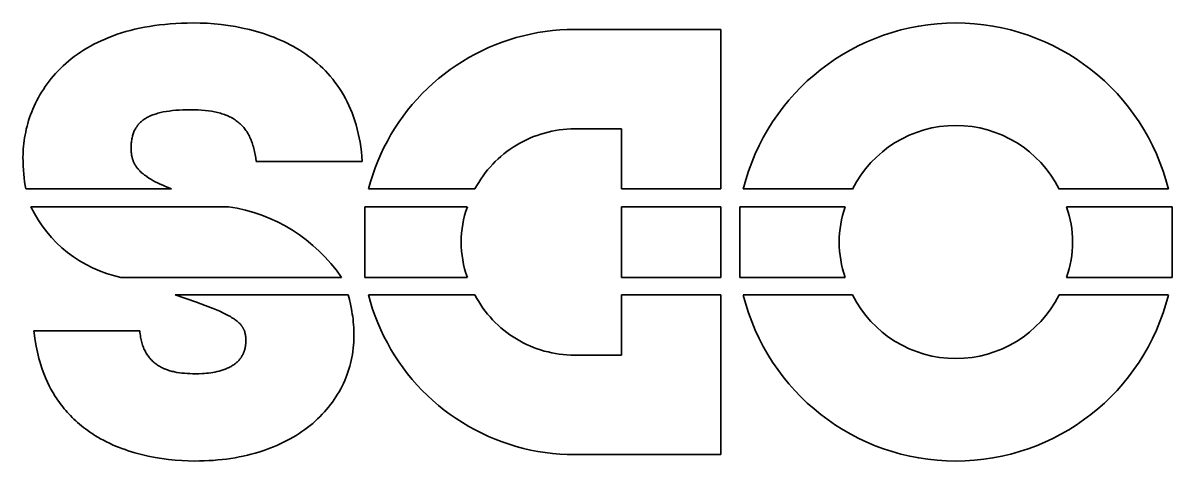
# Model space of a CAD drawing. Extents: x -1322 to 4351, y -2014 to 1793.
# Drawn here: x 715.69 to 729.15, y -611.32 to -606.19 of the extents above; entities that cross this region are included whole.
import ezdxf

# ---------------------------------------------------------------- set-up
doc = ezdxf.new("R2010")
doc.units = 0
doc.header["$MEASUREMENT"] = 0
doc.layers.add('01 Basic thick', color=7, linetype='CONTINUOUS', lineweight=35)

msp = doc.modelspace()

# ---------------------------------------------------------------- linework, layer by layer
at = {"layer": '01 Basic thick'}
for p, q in [((717.117, -606.237), (717.06, -606.248)), ((717.174, -606.227), (717.117, -606.237)), ((717.234, -606.218), (717.174, -606.227)), ((717.294, -606.21), (717.234, -606.218)), ((717.356, -606.203), (717.294, -606.21)), ((717.419, -606.197), (717.356, -606.203)), ((717.484, -606.193), (717.419, -606.197)), ((717.55, -606.189), (717.484, -606.193)), ((717.617, -606.188), (717.55, -606.189)), ((717.686, -606.187), (717.617, -606.188)), ((717.767, -606.188), (717.686, -606.187)), ((717.849, -606.191), (717.767, -606.188)), ((717.932, -606.197), (717.849, -606.191)), ((718.015, -606.205), (717.932, -606.197)), ((718.098, -606.216), (718.015, -606.205)), ((718.182, -606.23), (718.098, -606.216)), ((718.265, -606.246), (718.182, -606.23)), ((718.348, -606.265), (718.265, -606.246)), ((716.655, -606.375), (716.61, -606.395)), ((716.701, -606.356), (716.655, -606.375)), ((716.749, -606.337), (716.701, -606.356)), ((716.798, -606.32), (716.749, -606.337)), ((716.847, -606.304), (716.798, -606.32)), ((716.899, -606.288), (716.847, -606.304)), ((716.951, -606.274), (716.899, -606.288)), ((717.005, -606.261), (716.951, -606.274)), ((717.06, -606.248), (717.005, -606.261)), ((718.389, -606.276), (718.348, -606.265)), ((718.43, -606.287), (718.389, -606.276)), ((718.471, -606.299), (718.43, -606.287)), ((718.511, -606.312), (718.471, -606.299)), ((718.552, -606.326), (718.511, -606.312)), ((718.592, -606.34), (718.552, -606.326)), ((718.631, -606.355), (718.592, -606.34)), ((718.671, -606.371), (718.631, -606.355)), ((718.71, -606.388), (718.671, -606.371)), ((721.468, -606.358), (721.386, -606.383)), ((721.552, -606.336), (721.468, -606.358)), ((721.636, -606.317), (721.552, -606.336)), ((721.721, -606.3), (721.636, -606.317)), ((721.806, -606.287), (721.721, -606.3)), ((721.892, -606.276), (721.806, -606.287)), ((721.978, -606.269), (721.892, -606.276)), ((722.064, -606.264), (721.978, -606.269)), ((722.151, -606.263), (722.064, -606.264)), ((723.865, -606.263), (722.151, -606.263)), ((723.865, -608.132), (723.865, -606.263)), ((716.404, -606.506), (716.366, -606.531)), ((716.443, -606.482), (716.404, -606.506)), ((716.483, -606.459), (716.443, -606.482)), ((716.524, -606.437), (716.483, -606.459)), ((716.567, -606.415), (716.524, -606.437)), ((716.61, -606.395), (716.567, -606.415)), ((718.748, -606.406), (718.71, -606.388)), ((718.787, -606.425), (718.748, -606.406)), ((718.824, -606.444), (718.787, -606.425)), ((718.862, -606.464), (718.824, -606.444)), ((718.899, -606.485), (718.862, -606.464)), ((718.935, -606.507), (718.899, -606.485)), ((718.971, -606.53), (718.935, -606.507)), ((721.065, -606.512), (720.988, -606.551)), ((721.144, -606.476), (721.065, -606.512)), ((721.223, -606.442), (721.144, -606.476)), ((721.304, -606.411), (721.223, -606.442)), ((721.386, -606.383), (721.304, -606.411)), ((716.227, -606.635), (716.195, -606.663)), ((716.26, -606.608), (716.227, -606.635)), ((716.294, -606.581), (716.26, -606.608)), ((716.329, -606.556), (716.294, -606.581)), ((716.366, -606.531), (716.329, -606.556)), ((719.006, -606.554), (718.971, -606.53)), ((719.04, -606.579), (719.006, -606.554)), ((719.074, -606.605), (719.04, -606.579)), ((719.108, -606.632), (719.074, -606.605)), ((719.14, -606.659), (719.108, -606.632)), ((720.838, -606.637), (720.766, -606.684)), ((720.912, -606.593), (720.838, -606.637)), ((720.988, -606.551), (720.912, -606.593)), ((716.077, -606.778), (716.051, -606.808)), ((716.105, -606.749), (716.077, -606.778)), ((716.134, -606.719), (716.105, -606.749)), ((716.164, -606.691), (716.134, -606.719)), ((716.195, -606.663), (716.164, -606.691)), ((719.172, -606.688), (719.14, -606.659)), ((719.203, -606.717), (719.172, -606.688)), ((719.234, -606.748), (719.203, -606.717)), ((719.263, -606.78), (719.234, -606.748)), ((719.292, -606.812), (719.263, -606.78)), ((720.695, -606.733), (720.625, -606.785)), ((720.766, -606.684), (720.695, -606.733)), ((715.977, -606.901), (715.955, -606.933)), ((716.001, -606.87), (715.977, -606.901)), ((716.025, -606.839), (716.001, -606.87)), ((716.051, -606.808), (716.025, -606.839)), ((719.32, -606.846), (719.292, -606.812)), ((719.347, -606.88), (719.32, -606.846)), ((719.373, -606.916), (719.347, -606.88)), ((719.399, -606.953), (719.373, -606.916)), ((720.493, -606.896), (720.429, -606.954)), ((720.558, -606.839), (720.493, -606.896)), ((720.625, -606.785), (720.558, -606.839)), ((715.893, -607.029), (715.875, -607.062)), ((715.913, -606.997), (715.893, -607.029)), ((715.933, -606.965), (715.913, -606.997)), ((715.955, -606.933), (715.933, -606.965)), ((719.423, -606.991), (719.399, -606.953)), ((719.446, -607.03), (719.423, -606.991)), ((719.469, -607.07), (719.446, -607.03)), ((720.368, -607.015), (720.309, -607.078)), ((720.429, -606.954), (720.368, -607.015)), ((715.825, -607.162), (715.811, -607.195)), ((715.841, -607.128), (715.825, -607.162)), ((715.858, -607.095), (715.841, -607.128)), ((715.875, -607.062), (715.858, -607.095)), ((719.49, -607.111), (719.469, -607.07)), ((719.51, -607.153), (719.49, -607.111)), ((719.529, -607.196), (719.51, -607.153)), ((720.252, -607.143), (720.197, -607.21)), ((720.309, -607.078), (720.252, -607.143)), ((715.772, -607.296), (715.761, -607.33)), ((715.784, -607.262), (715.772, -607.296)), ((715.797, -607.229), (715.784, -607.262)), ((715.811, -607.195), (715.797, -607.229)), ((717.099, -607.326), (717.109, -607.319)), ((717.109, -607.319), (717.12, -607.312)), ((717.12, -607.312), (717.13, -607.305)), ((717.13, -607.305), (717.141, -607.299)), ((717.141, -607.299), (717.152, -607.292)), ((717.152, -607.292), (717.164, -607.286)), ((717.164, -607.286), (717.176, -607.28)), ((717.176, -607.28), (717.189, -607.275)), ((717.189, -607.275), (717.202, -607.269)), ((717.202, -607.269), (717.215, -607.264)), ((717.215, -607.264), (717.229, -607.259)), ((717.229, -607.259), (717.243, -607.254)), ((717.243, -607.254), (717.257, -607.25)), ((717.257, -607.25), (717.272, -607.245)), ((717.272, -607.245), (717.287, -607.241)), ((717.287, -607.241), (717.303, -607.237)), ((717.303, -607.237), (717.319, -607.234)), ((717.319, -607.234), (717.335, -607.23)), ((717.335, -607.23), (717.369, -607.224)), ((717.369, -607.224), (717.405, -607.219)), ((717.405, -607.219), (717.443, -607.214)), ((717.443, -607.214), (717.482, -607.21)), ((717.482, -607.21), (717.523, -607.207)), ((717.523, -607.207), (717.565, -607.205)), ((717.565, -607.205), (717.61, -607.204)), ((717.61, -607.204), (717.656, -607.204)), ((717.656, -607.204), (717.7, -607.204)), ((717.7, -607.204), (717.744, -607.206)), ((717.744, -607.206), (717.785, -607.208)), ((717.785, -607.208), (717.826, -607.212)), ((717.826, -607.212), (717.865, -607.216)), ((717.865, -607.216), (717.902, -607.222)), ((717.902, -607.222), (717.921, -607.225)), ((717.921, -607.225), (717.938, -607.228)), ((717.938, -607.228), (717.956, -607.232)), ((717.956, -607.232), (717.973, -607.236)), ((717.973, -607.236), (717.99, -607.24)), ((717.99, -607.24), (718.007, -607.245)), ((718.007, -607.245), (718.023, -607.25)), ((718.023, -607.25), (718.039, -607.255)), ((718.039, -607.255), (718.054, -607.261)), ((718.054, -607.261), (718.069, -607.266)), ((718.069, -607.266), (718.084, -607.272)), ((718.084, -607.272), (718.099, -607.279)), ((718.099, -607.279), (718.113, -607.285)), ((718.113, -607.285), (718.127, -607.292)), ((718.127, -607.292), (718.14, -607.3)), ((718.14, -607.3), (718.154, -607.307)), ((718.154, -607.307), (718.167, -607.315)), ((718.167, -607.315), (718.179, -607.323)), ((719.547, -607.241), (719.529, -607.196)), ((719.564, -607.287), (719.547, -607.241)), ((719.58, -607.333), (719.564, -607.287)), ((720.145, -607.279), (720.095, -607.349)), ((720.197, -607.21), (720.145, -607.279)), ((715.733, -607.431), (715.726, -607.465)), ((715.742, -607.398), (715.733, -607.431)), ((715.751, -607.364), (715.742, -607.398)), ((715.761, -607.33), (715.751, -607.364)), ((716.993, -607.462), (716.998, -607.452)), ((716.998, -607.452), (717.003, -607.441)), ((717.003, -607.441), (717.008, -607.431)), ((717.008, -607.431), (717.011, -607.426)), ((717.011, -607.426), (717.014, -607.421)), ((717.014, -607.421), (717.017, -607.416)), ((717.017, -607.416), (717.02, -607.411)), ((717.02, -607.411), (717.023, -607.406)), ((717.023, -607.406), (717.027, -607.402)), ((717.027, -607.402), (717.03, -607.397)), ((717.03, -607.397), (717.033, -607.392)), ((717.033, -607.392), (717.037, -607.388)), ((717.037, -607.388), (717.04, -607.383)), ((717.04, -607.383), (717.044, -607.379)), ((717.044, -607.379), (717.048, -607.374)), ((717.048, -607.374), (717.052, -607.37)), ((717.052, -607.37), (717.055, -607.366)), ((717.055, -607.366), (717.059, -607.361)), ((717.059, -607.361), (717.064, -607.357)), ((717.064, -607.357), (717.068, -607.353)), ((717.068, -607.353), (717.072, -607.349)), ((717.072, -607.349), (717.081, -607.341)), ((717.081, -607.341), (717.09, -607.334)), ((717.09, -607.334), (717.099, -607.326)), ((718.179, -607.323), (718.191, -607.332)), ((718.191, -607.332), (718.203, -607.341)), ((718.203, -607.341), (718.215, -607.35)), ((718.215, -607.35), (718.226, -607.36)), ((718.226, -607.36), (718.237, -607.369)), ((718.237, -607.369), (718.248, -607.38)), ((718.248, -607.38), (718.258, -607.39)), ((718.258, -607.39), (718.268, -607.401)), ((718.268, -607.401), (718.278, -607.412)), ((718.278, -607.412), (718.287, -607.424)), ((718.287, -607.424), (718.296, -607.435)), ((718.296, -607.435), (718.305, -607.448)), ((718.305, -607.448), (718.314, -607.46)), ((719.595, -607.381), (719.58, -607.333)), ((719.608, -607.431), (719.595, -607.381)), ((719.62, -607.481), (719.608, -607.431)), ((720.047, -607.421), (720.002, -607.495)), ((720.095, -607.349), (720.047, -607.421)), ((721.841, -607.466), (721.884, -607.456)), ((721.884, -607.456), (721.928, -607.447)), ((721.928, -607.447), (721.973, -607.441)), ((721.973, -607.441), (722.017, -607.435)), ((722.017, -607.435), (722.061, -607.431)), ((722.061, -607.431), (722.106, -607.429)), ((722.106, -607.429), (722.151, -607.428)), ((722.151, -607.428), (722.7, -607.428)), ((722.7, -607.428), (722.7, -608.132)), ((715.708, -607.565), (715.704, -607.598)), ((715.713, -607.532), (715.708, -607.565)), ((715.719, -607.499), (715.713, -607.532)), ((715.726, -607.465), (715.719, -607.499)), ((716.962, -607.596), (716.964, -607.583)), ((716.964, -607.583), (716.965, -607.57)), ((716.965, -607.57), (716.967, -607.557)), ((716.967, -607.557), (716.969, -607.544)), ((716.969, -607.544), (716.972, -607.532)), ((716.972, -607.532), (716.975, -607.519)), ((716.975, -607.519), (716.978, -607.508)), ((716.978, -607.508), (716.981, -607.496)), ((716.981, -607.496), (716.985, -607.484)), ((716.985, -607.484), (716.989, -607.473)), ((716.989, -607.473), (716.993, -607.462)), ((718.314, -607.46), (718.322, -607.473)), ((718.322, -607.473), (718.33, -607.486)), ((718.33, -607.486), (718.337, -607.5)), ((718.337, -607.5), (718.345, -607.514)), ((718.345, -607.514), (718.352, -607.528)), ((718.352, -607.528), (718.358, -607.543)), ((718.358, -607.543), (718.365, -607.558)), ((718.365, -607.558), (718.371, -607.574)), ((718.371, -607.574), (718.377, -607.589)), ((718.377, -607.589), (718.382, -607.606)), ((719.631, -607.533), (719.62, -607.481)), ((719.641, -607.585), (719.631, -607.533)), ((719.649, -607.64), (719.641, -607.585)), ((719.96, -607.57), (719.92, -607.647)), ((720.002, -607.495), (719.96, -607.57)), ((721.509, -607.596), (721.548, -607.575)), ((721.548, -607.575), (721.588, -607.555)), ((721.588, -607.555), (721.629, -607.537)), ((721.629, -607.537), (721.671, -607.519)), ((721.671, -607.519), (721.712, -607.504)), ((721.712, -607.504), (721.755, -607.49)), ((721.755, -607.49), (721.798, -607.477)), ((721.798, -607.477), (721.841, -607.466)), ((715.696, -607.697), (715.695, -607.729)), ((715.698, -607.664), (715.696, -607.697)), ((715.701, -607.631), (715.698, -607.664)), ((715.704, -607.598), (715.701, -607.631)), ((716.96, -607.638), (716.961, -607.624)), ((716.96, -607.652), (716.96, -607.638)), ((716.96, -607.669), (716.96, -607.652)), ((716.961, -607.687), (716.96, -607.669)), ((716.961, -607.61), (716.962, -607.596)), ((716.961, -607.624), (716.961, -607.61)), ((716.962, -607.703), (716.961, -607.687)), ((716.963, -607.712), (716.962, -607.703)), ((716.964, -607.72), (716.963, -607.712)), ((716.965, -607.728), (716.964, -607.72)), ((718.382, -607.606), (718.387, -607.622)), ((718.387, -607.622), (718.392, -607.639)), ((718.392, -607.639), (718.397, -607.656)), ((718.397, -607.656), (718.401, -607.674)), ((718.401, -607.674), (718.405, -607.692)), ((718.405, -607.692), (718.409, -607.711)), ((718.409, -607.711), (718.413, -607.73)), ((719.656, -607.695), (719.649, -607.64)), ((719.661, -607.751), (719.656, -607.695)), ((719.883, -607.725), (719.849, -607.805)), ((719.92, -607.647), (719.883, -607.725)), ((721.29, -607.75), (721.324, -607.721)), ((721.324, -607.721), (721.359, -607.693)), ((721.359, -607.693), (721.396, -607.667)), ((721.396, -607.667), (721.433, -607.642)), ((721.433, -607.642), (721.47, -607.618)), ((721.47, -607.618), (721.509, -607.596)), ((715.695, -607.729), (715.694, -607.761)), ((715.694, -607.761), (715.695, -607.812)), ((715.695, -607.812), (715.697, -607.862)), ((716.966, -607.736), (716.965, -607.728)), ((716.968, -607.745), (716.966, -607.736)), ((716.97, -607.753), (716.968, -607.745)), ((716.971, -607.761), (716.97, -607.753)), ((716.973, -607.769), (716.971, -607.761)), ((716.976, -607.776), (716.973, -607.769)), ((716.978, -607.784), (716.976, -607.776)), ((716.981, -607.792), (716.978, -607.784)), ((716.983, -607.8), (716.981, -607.792)), ((716.986, -607.808), (716.983, -607.8)), ((716.99, -607.815), (716.986, -607.808)), ((716.993, -607.823), (716.99, -607.815)), ((716.997, -607.831), (716.993, -607.823)), ((717.001, -607.838), (716.997, -607.831)), ((717.005, -607.846), (717.001, -607.838)), ((717.009, -607.853), (717.005, -607.846)), ((717.014, -607.861), (717.009, -607.853)), ((718.413, -607.73), (718.419, -607.769)), ((718.419, -607.769), (718.424, -607.809)), ((718.424, -607.809), (719.665, -607.809)), ((719.665, -607.809), (719.661, -607.751)), ((719.849, -607.805), (719.817, -607.885)), ((721.163, -607.875), (721.193, -607.842)), ((721.193, -607.842), (721.224, -607.81)), ((721.224, -607.81), (721.257, -607.779)), ((721.257, -607.779), (721.29, -607.75)), ((715.697, -607.862), (715.699, -607.91)), ((715.699, -607.91), (715.703, -607.957)), ((715.703, -607.957), (715.708, -608.002)), ((717.019, -607.868), (717.014, -607.861)), ((717.024, -607.875), (717.019, -607.868)), ((717.029, -607.883), (717.024, -607.875)), ((717.035, -607.89), (717.029, -607.883)), ((717.041, -607.897), (717.035, -607.89)), ((717.047, -607.905), (717.041, -607.897)), ((717.054, -607.912), (717.047, -607.905)), ((717.061, -607.919), (717.054, -607.912)), ((717.068, -607.926), (717.061, -607.919)), ((717.076, -607.933), (717.068, -607.926)), ((717.083, -607.941), (717.076, -607.933)), ((717.091, -607.948), (717.083, -607.941)), ((717.1, -607.955), (717.091, -607.948)), ((717.109, -607.962), (717.1, -607.955)), ((717.118, -607.969), (717.109, -607.962)), ((717.127, -607.976), (717.118, -607.969)), ((717.147, -607.99), (717.127, -607.976)), ((717.169, -608.005), (717.147, -607.99)), ((719.789, -607.967), (719.763, -608.049)), ((719.817, -607.885), (719.789, -607.967)), ((721.054, -608.017), (721.08, -607.98)), ((721.08, -607.98), (721.106, -607.944)), ((721.106, -607.944), (721.134, -607.909)), ((721.134, -607.909), (721.163, -607.875)), ((715.708, -608.002), (715.714, -608.047)), ((715.714, -608.047), (715.72, -608.09)), ((715.72, -608.09), (715.728, -608.132)), ((717.192, -608.019), (717.169, -608.005)), ((717.216, -608.033), (717.192, -608.019)), ((717.242, -608.047), (717.216, -608.033)), ((717.27, -608.061), (717.242, -608.047)), ((717.299, -608.075), (717.27, -608.061)), ((717.33, -608.089), (717.299, -608.075)), ((717.363, -608.104), (717.33, -608.089)), ((717.434, -608.132), (717.363, -608.104)), ((719.763, -608.049), (719.74, -608.132)), ((720.986, -608.132), (721.007, -608.093)), ((721.007, -608.093), (721.03, -608.055)), ((721.03, -608.055), (721.054, -608.017)), ((715.728, -608.132), (717.434, -608.132)), ((719.74, -608.132), (720.986, -608.132)), ((722.7, -608.132), (723.865, -608.132)), ((724.127, -608.132), (725.405, -608.132)), ((727.825, -608.132), (729.104, -608.132)), ((718.1, -608.34), (715.787, -608.34)), ((720.896, -608.34), (719.696, -608.34)), ((719.696, -608.34), (719.696, -609.168)), ((723.865, -608.34), (722.7, -608.34)), ((722.7, -608.34), (722.7, -609.168)), ((723.865, -609.168), (723.865, -608.34)), ((725.32, -608.34), (724.085, -608.34)), ((724.085, -608.34), (724.085, -609.168)), ((729.146, -608.34), (727.911, -608.34)), ((729.146, -609.168), (729.146, -608.34)), ((716.839, -609.168), (719.423, -609.168)), ((719.696, -609.168), (720.896, -609.168)), ((722.7, -609.168), (723.865, -609.168)), ((724.085, -609.168), (725.32, -609.168)), ((727.911, -609.168), (729.146, -609.168)), ((719.5, -609.374), (717.475, -609.374)), ((717.475, -609.374), (717.725, -609.458)), ((717.725, -609.458), (717.829, -609.496)), ((719.515, -609.428), (719.5, -609.374)), ((719.528, -609.483), (719.515, -609.428)), ((719.74, -609.374), (719.763, -609.458)), ((720.985, -609.374), (719.74, -609.374)), ((719.763, -609.458), (719.788, -609.54)), ((721.007, -609.414), (720.985, -609.374)), ((721.029, -609.452), (721.007, -609.414)), ((721.054, -609.49), (721.029, -609.452)), ((723.865, -609.374), (722.7, -609.374)), ((722.7, -609.374), (722.7, -610.08)), ((723.865, -611.245), (723.865, -609.374)), ((725.405, -609.374), (724.127, -609.374)), ((729.104, -609.374), (727.826, -609.374)), ((717.829, -609.496), (717.92, -609.532)), ((717.92, -609.532), (717.961, -609.549)), ((717.961, -609.549), (717.999, -609.565)), ((717.999, -609.565), (718.034, -609.582)), ((718.034, -609.582), (718.066, -609.598)), ((718.066, -609.598), (718.096, -609.613)), ((719.54, -609.54), (719.528, -609.483)), ((719.545, -609.569), (719.54, -609.54)), ((719.55, -609.598), (719.545, -609.569)), ((719.554, -609.628), (719.55, -609.598)), ((719.788, -609.54), (719.817, -609.622)), ((721.079, -609.527), (721.054, -609.49)), ((721.105, -609.563), (721.079, -609.527)), ((721.133, -609.598), (721.105, -609.563)), ((721.162, -609.632), (721.133, -609.598)), ((718.096, -609.613), (718.123, -609.628)), ((718.123, -609.628), (718.136, -609.636)), ((718.136, -609.636), (718.148, -609.644)), ((718.148, -609.644), (718.159, -609.651)), ((718.159, -609.651), (718.17, -609.659)), ((718.17, -609.659), (718.18, -609.666)), ((718.18, -609.666), (718.19, -609.673)), ((718.19, -609.673), (718.2, -609.681)), ((718.2, -609.681), (718.208, -609.688)), ((718.208, -609.688), (718.217, -609.695)), ((718.217, -609.695), (718.224, -609.703)), ((718.224, -609.703), (718.232, -609.71)), ((718.232, -609.71), (718.239, -609.717)), ((718.239, -609.717), (718.245, -609.725)), ((718.245, -609.725), (718.248, -609.728)), ((718.248, -609.728), (718.251, -609.732)), ((718.251, -609.732), (718.254, -609.736)), ((718.254, -609.736), (718.257, -609.739)), ((718.257, -609.739), (718.259, -609.743)), ((718.259, -609.743), (718.262, -609.747)), ((719.558, -609.659), (719.554, -609.628)), ((719.561, -609.69), (719.558, -609.659)), ((719.564, -609.722), (719.561, -609.69)), ((719.566, -609.754), (719.564, -609.722)), ((719.817, -609.622), (719.849, -609.702)), ((719.849, -609.702), (719.883, -609.781)), ((721.192, -609.665), (721.162, -609.632)), ((721.224, -609.697), (721.192, -609.665)), ((721.256, -609.728), (721.224, -609.697)), ((721.289, -609.758), (721.256, -609.728)), ((717.062, -609.795), (715.821, -609.795)), ((715.821, -609.795), (715.838, -609.909)), ((717.064, -609.814), (717.062, -609.795)), ((717.066, -609.832), (717.064, -609.814)), ((717.069, -609.85), (717.066, -609.832)), ((717.071, -609.867), (717.069, -609.85)), ((717.075, -609.884), (717.071, -609.867)), ((718.262, -609.747), (718.265, -609.751)), ((718.265, -609.751), (718.267, -609.754)), ((718.267, -609.754), (718.269, -609.758)), ((718.269, -609.758), (718.271, -609.762)), ((718.271, -609.762), (718.273, -609.766)), ((718.273, -609.766), (718.275, -609.769)), ((718.275, -609.769), (718.277, -609.773)), ((718.277, -609.773), (718.279, -609.777)), ((718.279, -609.777), (718.281, -609.781)), ((718.281, -609.781), (718.283, -609.785)), ((718.283, -609.785), (718.284, -609.788)), ((718.284, -609.788), (718.286, -609.792)), ((718.286, -609.792), (718.287, -609.796)), ((718.287, -609.796), (718.289, -609.8)), ((718.289, -609.8), (718.29, -609.804)), ((718.29, -609.804), (718.291, -609.808)), ((718.291, -609.808), (718.293, -609.816)), ((718.293, -609.816), (718.295, -609.824)), ((718.295, -609.824), (718.297, -609.832)), ((718.297, -609.832), (718.298, -609.84)), ((718.298, -609.84), (718.3, -609.848)), ((718.3, -609.848), (718.301, -609.857)), ((718.301, -609.857), (718.302, -609.865)), ((718.302, -609.865), (718.302, -609.874)), ((718.302, -609.874), (718.303, -609.883)), ((719.568, -609.787), (719.566, -609.754)), ((719.568, -609.821), (719.568, -609.787)), ((719.569, -609.855), (719.568, -609.821)), ((719.568, -609.891), (719.569, -609.855)), ((719.883, -609.781), (719.92, -609.86)), ((719.92, -609.86), (719.96, -609.936)), ((721.323, -609.786), (721.289, -609.758)), ((721.359, -609.814), (721.323, -609.786)), ((721.395, -609.84), (721.359, -609.814)), ((721.432, -609.865), (721.395, -609.84)), ((721.47, -609.889), (721.432, -609.865)), ((715.838, -609.909), (715.849, -609.974)), ((715.849, -609.974), (715.863, -610.044)), ((717.078, -609.9), (717.075, -609.884)), ((717.082, -609.916), (717.078, -609.9)), ((717.086, -609.932), (717.082, -609.916)), ((717.091, -609.947), (717.086, -609.932)), ((717.095, -609.962), (717.091, -609.947)), ((717.1, -609.976), (717.095, -609.962)), ((717.106, -609.99), (717.1, -609.976)), ((717.111, -610.004), (717.106, -609.99)), ((717.117, -610.017), (717.111, -610.004)), ((718.29, -610.013), (718.288, -610.019)), ((718.292, -610.006), (718.29, -610.013)), ((718.294, -609.999), (718.292, -610.006)), ((718.295, -609.992), (718.294, -609.999)), ((718.297, -609.985), (718.295, -609.992)), ((718.298, -609.978), (718.297, -609.985)), ((718.299, -609.971), (718.298, -609.978)), ((718.3, -609.964), (718.299, -609.971)), ((718.301, -609.956), (718.3, -609.964)), ((718.302, -609.949), (718.301, -609.956)), ((718.303, -609.933), (718.302, -609.941)), ((718.302, -609.941), (718.302, -609.949)), ((718.303, -609.883), (718.303, -609.891)), ((718.303, -609.891), (718.303, -609.91)), ((718.303, -609.91), (718.303, -609.918)), ((718.303, -609.918), (718.303, -609.926)), ((718.303, -609.926), (718.303, -609.933)), ((719.557, -610.035), (719.561, -609.999)), ((719.561, -609.999), (719.564, -609.963)), ((719.564, -609.963), (719.567, -609.928)), ((719.567, -609.928), (719.568, -609.891)), ((719.96, -609.936), (720.002, -610.012)), ((720.002, -610.012), (720.047, -610.086)), ((721.509, -609.912), (721.47, -609.889)), ((721.548, -609.933), (721.509, -609.912)), ((721.588, -609.953), (721.548, -609.933)), ((721.629, -609.971), (721.588, -609.953)), ((721.67, -609.988), (721.629, -609.971)), ((721.712, -610.004), (721.67, -609.988)), ((721.754, -610.018), (721.712, -610.004)), ((715.863, -610.044), (715.871, -610.08)), ((715.871, -610.08), (715.88, -610.117)), ((715.88, -610.117), (715.891, -610.155)), ((717.124, -610.03), (717.117, -610.017)), ((717.13, -610.042), (717.124, -610.03)), ((717.137, -610.054), (717.13, -610.042)), ((717.144, -610.066), (717.137, -610.054)), ((717.151, -610.078), (717.144, -610.066)), ((717.159, -610.089), (717.151, -610.078)), ((717.167, -610.1), (717.159, -610.089)), ((717.175, -610.11), (717.167, -610.1)), ((717.183, -610.12), (717.175, -610.11)), ((717.192, -610.13), (717.183, -610.12)), ((717.201, -610.139), (717.192, -610.13)), ((717.21, -610.148), (717.201, -610.139)), ((718.217, -610.144), (718.213, -610.149)), ((718.221, -610.14), (718.217, -610.144)), ((718.225, -610.135), (718.221, -610.14)), ((718.229, -610.131), (718.225, -610.135)), ((718.233, -610.126), (718.229, -610.131)), ((718.237, -610.121), (718.233, -610.126)), ((718.24, -610.116), (718.237, -610.121)), ((718.244, -610.111), (718.24, -610.116)), ((718.248, -610.106), (718.244, -610.111)), ((718.251, -610.101), (718.248, -610.106)), ((718.254, -610.096), (718.251, -610.101)), ((718.258, -610.09), (718.254, -610.096)), ((718.261, -610.085), (718.258, -610.09)), ((718.264, -610.079), (718.261, -610.085)), ((718.267, -610.074), (718.264, -610.079)), ((718.27, -610.068), (718.267, -610.074)), ((718.272, -610.062), (718.27, -610.068)), ((718.275, -610.056), (718.272, -610.062)), ((718.277, -610.05), (718.275, -610.056)), ((718.28, -610.044), (718.277, -610.05)), ((718.282, -610.038), (718.28, -610.044)), ((718.284, -610.032), (718.282, -610.038)), ((718.286, -610.026), (718.284, -610.032)), ((718.288, -610.019), (718.286, -610.026)), ((719.53, -610.175), (719.538, -610.14)), ((719.538, -610.14), (719.545, -610.105)), ((719.545, -610.105), (719.551, -610.07)), ((719.551, -610.07), (719.557, -610.035)), ((720.047, -610.086), (720.094, -610.158)), ((721.797, -610.031), (721.754, -610.018)), ((721.841, -610.042), (721.797, -610.031)), ((721.884, -610.052), (721.841, -610.042)), ((721.928, -610.06), (721.884, -610.052)), ((721.972, -610.067), (721.928, -610.06)), ((722.017, -610.073), (721.972, -610.067)), ((722.061, -610.077), (722.017, -610.073)), ((722.106, -610.079), (722.061, -610.077)), ((722.151, -610.08), (722.106, -610.079)), ((722.7, -610.08), (722.151, -610.08)), ((715.891, -610.155), (715.902, -610.194)), ((715.902, -610.194), (715.915, -610.233)), ((715.915, -610.233), (715.929, -610.273)), ((715.929, -610.273), (715.945, -610.313)), ((717.22, -610.157), (717.21, -610.148)), ((717.229, -610.165), (717.22, -610.157)), ((717.239, -610.174), (717.229, -610.165)), ((717.249, -610.181), (717.239, -610.174)), ((717.26, -610.189), (717.249, -610.181)), ((717.27, -610.196), (717.26, -610.189)), ((717.281, -610.203), (717.27, -610.196)), ((717.292, -610.21), (717.281, -610.203)), ((717.303, -610.216), (717.292, -610.21)), ((717.315, -610.222), (717.303, -610.216)), ((717.327, -610.228), (717.315, -610.222)), ((717.339, -610.234), (717.327, -610.228)), ((717.351, -610.239), (717.339, -610.234)), ((717.363, -610.244), (717.351, -610.239)), ((717.376, -610.249), (717.363, -610.244)), ((717.388, -610.253), (717.376, -610.249)), ((717.401, -610.257), (717.388, -610.253)), ((717.414, -610.261), (717.401, -610.257)), ((717.428, -610.265), (717.414, -610.261)), ((717.441, -610.269), (717.428, -610.265)), ((717.455, -610.272), (717.441, -610.269)), ((717.468, -610.275), (717.455, -610.272)), ((717.497, -610.281), (717.468, -610.275)), ((717.525, -610.285), (717.497, -610.281)), ((717.917, -610.282), (717.892, -610.285)), ((717.941, -610.277), (717.917, -610.282)), ((717.966, -610.272), (717.941, -610.277)), ((717.991, -610.266), (717.966, -610.272)), ((718.003, -610.263), (717.991, -610.266)), ((718.015, -610.259), (718.003, -610.263)), ((718.027, -610.255), (718.015, -610.259)), ((718.039, -610.251), (718.027, -610.255)), ((718.051, -610.247), (718.039, -610.251)), ((718.063, -610.243), (718.051, -610.247)), ((718.075, -610.238), (718.063, -610.243)), ((718.086, -610.233), (718.075, -610.238)), ((718.097, -610.228), (718.086, -610.233)), ((718.109, -610.223), (718.097, -610.228)), ((718.12, -610.217), (718.109, -610.223)), ((718.13, -610.211), (718.12, -610.217)), ((718.141, -610.205), (718.13, -610.211)), ((718.151, -610.198), (718.141, -610.205)), ((718.161, -610.191), (718.151, -610.198)), ((718.171, -610.184), (718.161, -610.191)), ((718.181, -610.177), (718.171, -610.184)), ((718.19, -610.169), (718.181, -610.177)), ((718.195, -610.165), (718.19, -610.169)), ((718.2, -610.161), (718.195, -610.165)), ((718.204, -610.157), (718.2, -610.161)), ((718.208, -610.153), (718.204, -610.157)), ((718.213, -610.149), (718.208, -610.153)), ((719.487, -610.312), (719.499, -610.278)), ((719.499, -610.278), (719.51, -610.244)), ((719.51, -610.244), (719.521, -610.21)), ((719.521, -610.21), (719.53, -610.175)), ((720.094, -610.158), (720.144, -610.228)), ((720.144, -610.228), (720.197, -610.297)), ((715.945, -610.313), (715.962, -610.354)), ((715.962, -610.354), (715.98, -610.395)), ((715.98, -610.395), (716, -610.437)), ((717.555, -610.289), (717.525, -610.285)), ((717.585, -610.292), (717.555, -610.289)), ((717.615, -610.295), (717.585, -610.292)), ((717.646, -610.296), (717.615, -610.295)), ((717.678, -610.297), (717.646, -610.296)), ((717.71, -610.297), (717.678, -610.297)), ((717.752, -610.297), (717.71, -610.297)), ((717.796, -610.295), (717.752, -610.297)), ((717.82, -610.293), (717.796, -610.295)), ((717.843, -610.291), (717.82, -610.293)), ((717.868, -610.289), (717.843, -610.291)), ((717.892, -610.285), (717.868, -610.289)), ((719.43, -610.443), (719.446, -610.411)), ((719.446, -610.411), (719.461, -610.378)), ((719.461, -610.378), (719.475, -610.345)), ((719.475, -610.345), (719.487, -610.312)), ((720.197, -610.297), (720.251, -610.364)), ((720.251, -610.364), (720.308, -610.429)), ((716, -610.437), (716.022, -610.478)), ((716.022, -610.478), (716.046, -610.52)), ((716.046, -610.52), (716.072, -610.562)), ((719.358, -610.569), (719.378, -610.538)), ((719.378, -610.538), (719.396, -610.507)), ((719.396, -610.507), (719.414, -610.475)), ((719.414, -610.475), (719.43, -610.443)), ((720.308, -610.429), (720.368, -610.492)), ((720.368, -610.492), (720.429, -610.553)), ((716.072, -610.562), (716.085, -610.583)), ((716.085, -610.583), (716.099, -610.603)), ((716.099, -610.603), (716.114, -610.624)), ((716.114, -610.624), (716.129, -610.645)), ((716.129, -610.645), (716.145, -610.666)), ((716.145, -610.666), (716.161, -610.686)), ((719.272, -610.688), (719.295, -610.659)), ((719.295, -610.659), (719.317, -610.629)), ((719.317, -610.629), (719.338, -610.599)), ((719.338, -610.599), (719.358, -610.569)), ((720.429, -610.553), (720.492, -610.611)), ((720.492, -610.611), (720.558, -610.668)), ((720.558, -610.668), (720.625, -610.722)), ((716.161, -610.686), (716.178, -610.707)), ((716.178, -610.707), (716.195, -610.727)), ((716.195, -610.727), (716.213, -610.748)), ((716.213, -610.748), (716.232, -610.768)), ((716.232, -610.768), (716.251, -610.788)), ((716.251, -610.788), (716.271, -610.808)), ((716.271, -610.808), (716.291, -610.828)), ((719.143, -610.826), (719.171, -610.8)), ((719.171, -610.8), (719.197, -610.772)), ((719.197, -610.772), (719.223, -610.745)), ((719.223, -610.745), (719.248, -610.717)), ((719.248, -610.717), (719.272, -610.688)), ((720.625, -610.722), (720.694, -610.774)), ((720.694, -610.774), (720.765, -610.823)), ((716.291, -610.828), (716.312, -610.848)), ((716.312, -610.848), (716.334, -610.867)), ((716.334, -610.867), (716.357, -610.887)), ((716.357, -610.887), (716.38, -610.906)), ((716.38, -610.906), (716.403, -610.925)), ((716.403, -610.925), (716.428, -610.944)), ((716.428, -610.944), (716.453, -610.963)), ((718.96, -610.974), (718.993, -610.951)), ((718.993, -610.951), (719.025, -610.927)), ((719.025, -610.927), (719.056, -610.903)), ((719.056, -610.903), (719.086, -610.878)), ((719.086, -610.878), (719.115, -610.852)), ((719.115, -610.852), (719.143, -610.826)), ((720.765, -610.823), (720.838, -610.87)), ((720.838, -610.87), (720.912, -610.914)), ((720.912, -610.914), (720.988, -610.956)), ((716.453, -610.963), (716.479, -610.981)), ((716.479, -610.981), (716.505, -610.999)), ((716.505, -610.999), (716.537, -611.02)), ((716.537, -611.02), (716.569, -611.04)), ((716.569, -611.04), (716.602, -611.059)), ((716.602, -611.059), (716.636, -611.077)), ((716.636, -611.077), (716.671, -611.095)), ((718.746, -611.1), (718.784, -611.08)), ((718.784, -611.08), (718.821, -611.061)), ((718.821, -611.061), (718.857, -611.04)), ((718.857, -611.04), (718.892, -611.019)), ((718.892, -611.019), (718.927, -610.997)), ((718.927, -610.997), (718.96, -610.974)), ((720.988, -610.956), (721.065, -610.995)), ((721.065, -610.995), (721.143, -611.031)), ((721.143, -611.031), (721.223, -611.065)), ((721.223, -611.065), (721.304, -611.096)), ((716.671, -611.095), (716.706, -611.112)), ((716.706, -611.112), (716.741, -611.128)), ((716.741, -611.128), (716.778, -611.144)), ((716.778, -611.144), (716.814, -611.158)), ((716.814, -611.158), (716.852, -611.173)), ((716.852, -611.173), (716.889, -611.186)), ((716.889, -611.186), (716.927, -611.199)), ((716.927, -611.199), (716.965, -611.211)), ((716.965, -611.211), (717.004, -611.222)), ((717.004, -611.222), (717.082, -611.243)), ((718.413, -611.227), (718.457, -611.214)), ((718.457, -611.214), (718.501, -611.2)), ((718.501, -611.2), (718.544, -611.185)), ((718.544, -611.185), (718.586, -611.169)), ((718.586, -611.169), (718.627, -611.153)), ((718.627, -611.153), (718.668, -611.136)), ((718.668, -611.136), (718.707, -611.118)), ((718.707, -611.118), (718.746, -611.1)), ((721.304, -611.096), (721.385, -611.124)), ((721.385, -611.124), (721.468, -611.149)), ((721.468, -611.149), (721.552, -611.171)), ((721.552, -611.171), (721.636, -611.191)), ((721.636, -611.191), (721.721, -611.207)), ((721.721, -611.207), (721.806, -611.221)), ((721.806, -611.221), (721.892, -611.231)), ((717.082, -611.243), (717.161, -611.262)), ((717.161, -611.262), (717.24, -611.277)), ((717.24, -611.277), (717.319, -611.29)), ((717.319, -611.29), (717.398, -611.301)), ((717.398, -611.301), (717.476, -611.309)), ((717.476, -611.309), (717.553, -611.315)), ((717.553, -611.315), (717.629, -611.319)), ((717.629, -611.319), (717.704, -611.32)), ((717.704, -611.32), (717.76, -611.319)), ((717.76, -611.319), (717.815, -611.318)), ((717.815, -611.318), (717.869, -611.315)), ((717.869, -611.315), (717.922, -611.312)), ((717.922, -611.312), (717.975, -611.307)), ((717.975, -611.307), (718.027, -611.302)), ((718.027, -611.302), (718.078, -611.296)), ((718.078, -611.296), (718.128, -611.289)), ((718.128, -611.289), (718.178, -611.281)), ((718.178, -611.281), (718.226, -611.272)), ((718.226, -611.272), (718.274, -611.262)), ((718.274, -611.262), (718.321, -611.251)), ((718.321, -611.251), (718.367, -611.239)), ((718.367, -611.239), (718.413, -611.227)), ((721.892, -611.231), (721.978, -611.239)), ((721.978, -611.239), (722.064, -611.243)), ((722.064, -611.243), (722.151, -611.245)), ((722.151, -611.245), (723.865, -611.245))]:
    msp.add_line(p, q, dxfattribs=at)
for centre, radius, start, end in [((726.615, -608.751), 2.564, 13.9607, 166.0393), ((717.154, -607.686), 1.515, 205.5658, 258.017), ((717.817, -610.262), 1.943, 34.2791, 81.6244), ((726.615, -608.756), 2.564, 193.9607, 346.0393)]:
    msp.add_arc(centre, radius, start, end, dxfattribs=at)
at = {"layer": '01 Basic thick', "extrusion": (0, 0, -1)}
for centre, radius, start, end in [((-726.615, -608.743), 1.355, 26.7814, 153.2186), ((-722.045, -608.754), 1.221, 340.1799, 19.8201), ((-726.493, -608.754), 1.243, 340.5501, 19.4499), ((-726.738, -608.754), 1.243, 160.5501, 199.4499), ((-726.615, -608.764), 1.355, 206.7486, 333.2514)]:
    msp.add_arc(centre, radius, start, end, dxfattribs=at)

doc.saveas('drawing.dxf')
